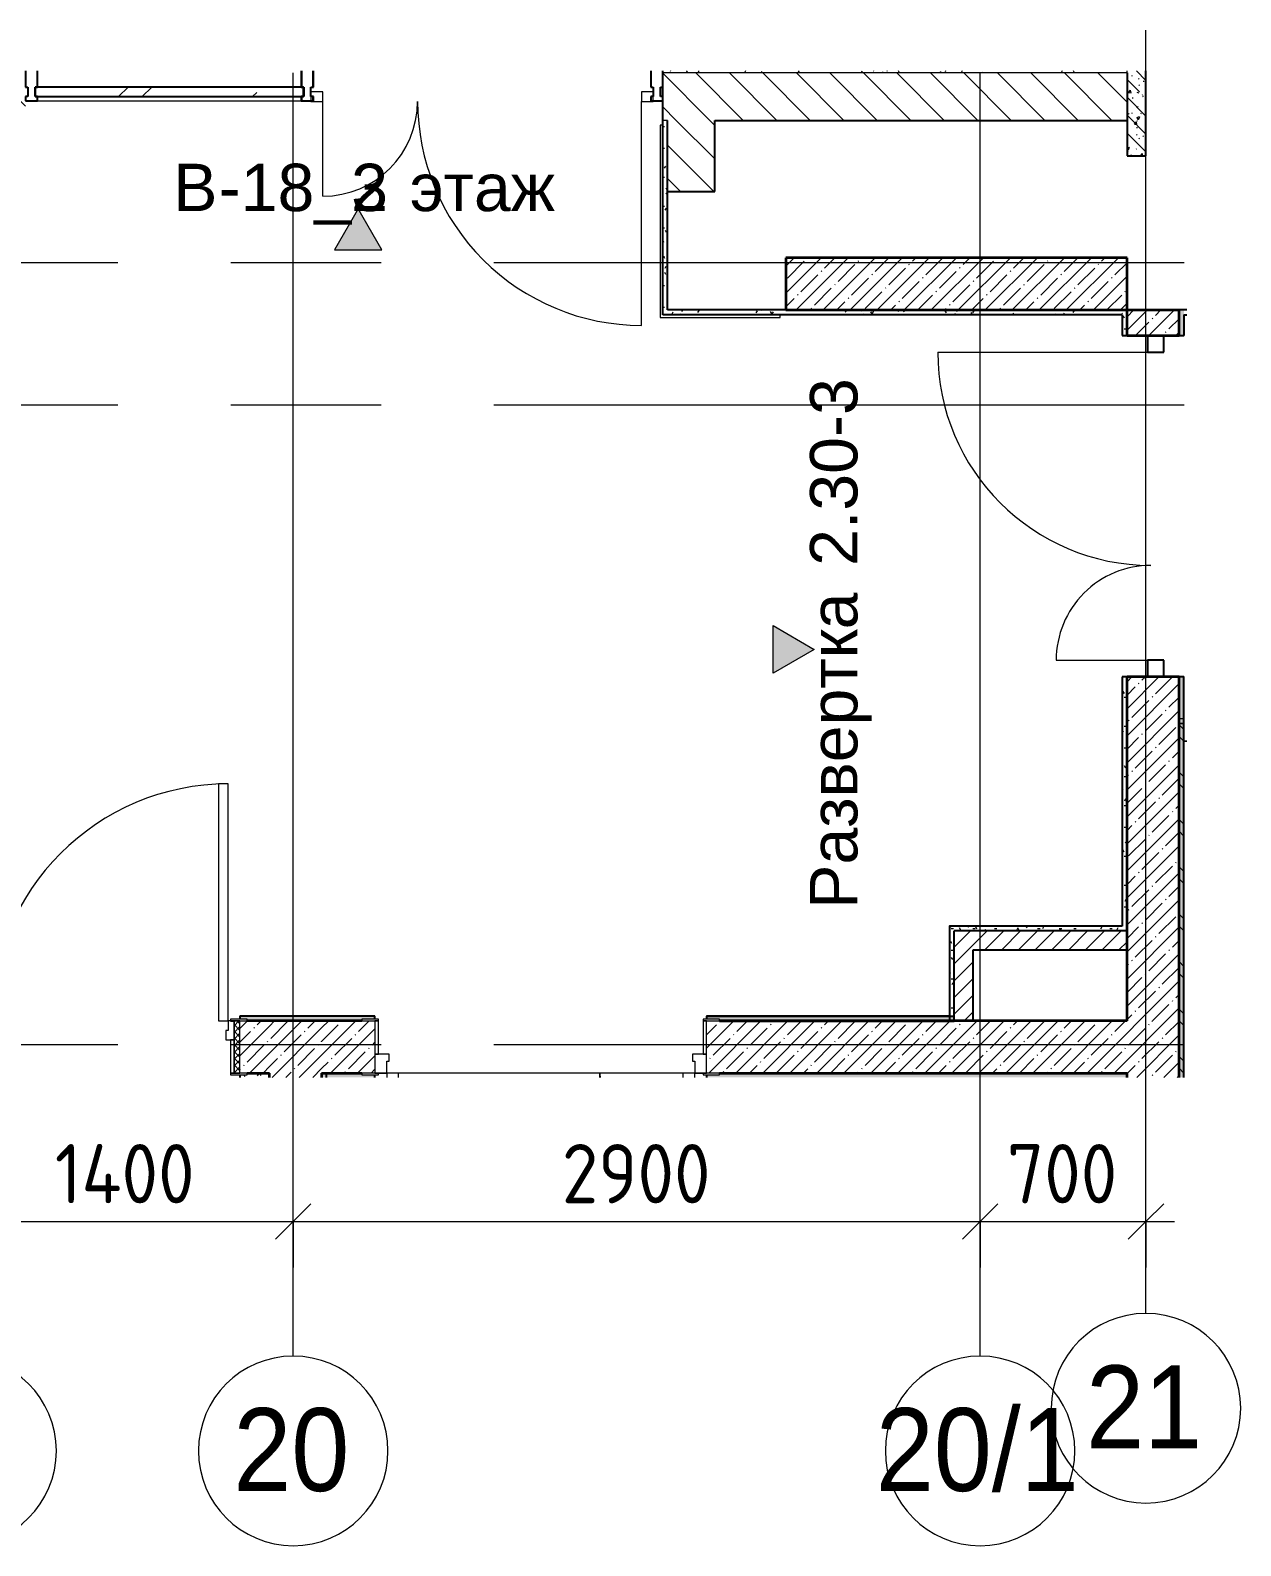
# Model space of a CAD drawing. Header units: millimetres. Extents: x 36646 to 169412, y -1987 to 12080.
# Drawn here: x 70850 to 75960, y 5686 to 12080 of the extents above; entities that cross this region are included whole.
import ezdxf

# ---------------------------------------------------------------- set-up
doc = ezdxf.new("R2010")
doc.units = ezdxf.units.MM
doc.linetypes.add('Осевая', pattern=[3175, 635, -476.25, 1587.5, -476.25])
for name, color, linetype, lineweight in [('A-ANNO-DIMS', 7, 'Continuous', 9), ('A-ANNO-DIMS-100', 7, 'Continuous', 9), ('A-DOOR', 7, 'Continuous', 9), ('A-DOOR-1', 7, 'Continuous', 13), ('A-DOOR-FRAM', 7, 'Continuous', 13), ('A-DOOR-FRAM-1', 7, 'Continuous', 9), ('A-GLAZ-CURT', 7, 'Continuous', 9), ('A-GLAZ-CURT-1', 7, 'Continuous', 25), ('A-GLAZ-CWMG', 7, 'Continuous', 9), ('A-GLAZ-CWMG-1', 7, 'Continuous', 25), ('A-WALL', 7, 'Continuous', 9), ('G-ANNO-SYMB', 7, 'Continuous', 9), ('I-FURN', 7, 'Continuous', 9), ('I-WALL', 7, 'Continuous', 9), ('S-STRS-MBND', 7, 'Continuous', 9), ('Оси', 7, 'Continuous', 9), ('Оси-1', 7, 'Continuous', 20), ('Оси-2', 7, 'Осевая', 9)]:
    doc.layers.add(name, color=color, linetype=linetype, lineweight=lineweight)
for name, color, linetype, lineweight, true_color in [('A-WALL-1', 7, 'Continuous', 25, 0x3c3c3c), ('A-WALL-2', 7, 'Continuous', 35, 0x3c3c3c), ('A-WALL-FNSH-1', 7, 'Continuous', 13, 0x3c3c3c), ('I-FURN-1', 7, 'Continuous', 9, 0xf0f0f0)]:
    doc.layers.add(name, color=color, linetype=linetype, lineweight=lineweight, true_color=true_color)
doc.styles.add('Arial', font='arial.ttf', dxfattribs={"width": 0.9, "height": 350})
doc.styles.add('Arial_1', font='arial.ttf', dxfattribs={"height": 200})
doc.styles.add('ISOCPEUR', font='isocpeur.ttf', dxfattribs={"width": 0.9, "height": 250})
doc.dimstyles.new('ISO-2_5_0_9К_БОЛЬШОЙ', dxfattribs={"dimscale": 304.8, "dimtxt": 248.995294, "dimasz": 0.492126, "dimexe": 0.393701, "dimexo": 0.984252, "dimgap": 0, "dimtad": 1, "dimdec": 0, "dimrnd": 10, "dimzin": 0, "dimdsep": 46, "dimtxsty": 'ISOCPEUR', "dimblk1": 'OBLIQUE', "dimblk2": 'OBLIQUE', "dimsah": 1, "dimcen": 0.09, "dimdle": 0.393701, "dimazin": 0, "dimtfac": 1, "dimtdec": 4, "dimtix": 1, "dimtmove": 0, "dimatfit": 3, "dimfxl": 1, "dimtvp": 1, "dimtolj": 1, "dimtzin": 0, "dimarcsym": 2})
pattern_1 = [(45, (0, 0), (-57.02463, 57.02463), []), (45, (57.025, 0), (-57.02463, 57.02463), [100.806, -20.161, 3.353, -16.808])]
pattern_2 = [(135, (0, 0), (-70.71068, -70.71068), [])]
pattern_3 = [(45, (0, 0), (-35.35534, 35.35534), [])]
pattern_4 = [(0, (0, 0), (121.92, 30.48), [10.058, -81.382, 10.058, -81.382, -487.68]), (0, (0, 0), (121.92, 30.48), [-182.88, 10.058, -172.822, 10.058, -81.382, -213.36]), (0, (0, 0), (121.92, 30.48), [-457.2, 10.058, -50.902, 10.058, -142.342]), (120, (45.72, 15.24), (-87.356454, 90.345817), [10.058, -81.382, 10.058, -81.382, -487.68]), (120, (45.72, 15.24), (-87.356454, 90.345817), [-182.88, 10.058, -172.822, 10.058, -81.382, -213.36]), (120, (45.72, 15.24), (-87.356454, 90.345817), [-457.2, 10.058, -50.902, 10.058, -142.342]), (240, (60.96, 76.2), (-34.563546, -120.825817), [10.058, -81.382, 10.058, -81.382, -487.68]), (240, (60.96, 76.2), (-34.563546, -120.825817), [-182.88, 10.058, -172.822, 10.058, -81.382, -213.36]), (240, (60.96, 76.2), (-34.563546, -120.825817), [-457.2, 10.058, -50.902, 10.058, -142.342])]

# ---------------------------------------------------------------- blocks, each defined once
blk = doc.blocks.new('110_Дверь_СКБ_1Ст_Внутренняя1 - Д-4_1 1100x2100h_ОО_туалет для мальч_ и дев_-32102845-План разверток пом_ 2_30_ Этаж 2')
at = {"layer": 'A-DOOR'}
h = blk.add_hatch(dxfattribs=at)
h.set_pattern_fill('FP_5', color=256, style=0, pattern_type=2)
h.set_pattern_definition([(135, (1751.41, 174.685), (-14.14214, -14.14214), []), (225, (1751.41, 174.685), (14.14214, -14.14214), [])])
h.paths.add_polyline_path([(562.5, -110), (562.5, 110), (537.5, 110), (537.5, -110)])
at = {"layer": 'A-DOOR-FRAM-1'}
h = blk.add_hatch(dxfattribs=at)
h.set_pattern_fill('FP_6', color=256, style=0, pattern_type=2)
h.set_pattern_definition([(45, (-371.384, 174.685), (-14.1421, 14.1421), []), (135, (-371.384, 174.685), (-14.1421, -14.1421), [])])
h.paths.add_polyline_path([(-512.5, -110), (-512.5, 110), (-537.5, 110), (-537.5, -110)])
at = {"layer": 'A-DOOR'}
blk.add_arc((512.5, 110), 1000, 90, 180, dxfattribs=at)
at = {"layer": 'A-DOOR-1'}
for p, q in [((512.5, 1110), (472.5, 1110)), ((472.5, 1110), (472.5, 110)), ((512.5, 110), (512.5, 1110)), ((472.5, 110), (512.5, 110))]:
    blk.add_line(p, q, dxfattribs=at)
at = {"layer": 'A-DOOR-FRAM'}
for p, q in [((-497.5, 118), (-567.5, 118)), ((-567.5, 118), (-567.5, 110)), ((-567.5, 110), (-497.5, 110)), ((-512.5, 110), (-537.5, 110)), ((-537.5, 110), (-537.5, -110)), ((-487.5, 110), (-512.5, 110)), ((-512.5, 110), (-512.5, 30)), ((-512.5, -110), (-512.5, 110)), ((-497.5, 110), (-512.5, 110)), ((-512.5, 110), (-512.5, 109)), ((-512.5, 109), (-497.5, 109)), ((-497.5, 110), (-497.5, 118)), ((-497.5, 109), (-497.5, 110)), ((-487.5, 70), (-487.5, 110)), ((-477.5, 70), (-487.5, 70)), ((-477.5, 30), (-477.5, 70)), ((512.5, 70), (502.5, 70)), ((502.5, 70), (502.5, 30)), ((512.5, 110), (512.5, 70)), ((537.5, 110), (512.5, 110)), ((592.5, 118), (522.5, 118)), ((522.5, 118), (522.5, 110)), ((537.5, 110), (522.5, 110)), ((522.5, 110), (522.5, 109)), ((522.5, 110), (592.5, 110)), ((522.5, 109), (537.5, 109)), ((537.5, 30), (537.5, 110)), ((562.5, 110), (537.5, 110)), ((537.5, 110), (537.5, -110)), ((537.5, 109), (537.5, 110)), ((562.5, -110), (562.5, 110)), ((592.5, 110), (592.5, 118)), ((-512.5, 30), (-477.5, 30)), ((-497.5, 30), (-512.5, 30)), ((-512.5, 30), (-512.5, -110)), ((-497.5, -110), (-497.5, 30)), ((502.5, 30), (537.5, 30)), ((537.5, 30), (522.5, 30)), ((522.5, 30), (522.5, -110)), ((537.5, -110), (537.5, 30)), ((-497.5, -110), (-567.5, -110)), ((-567.5, -110), (-567.5, -118)), ((-567.5, -118), (-497.5, -118)), ((-537.5, -110), (-512.5, -110)), ((-512.5, -110), (-497.5, -110)), ((-497.5, -118), (-497.5, -110)), ((522.5, -110), (537.5, -110)), ((592.5, -110), (522.5, -110)), ((522.5, -110), (522.5, -118)), ((522.5, -118), (592.5, -118)), ((537.5, -110), (562.5, -110)), ((592.5, -118), (592.5, -110))]:
    blk.add_line(p, q, dxfattribs=at)
blk = doc.blocks.new('110_Дверь_СКБ_2Ст - Д-1 Лестничная клетка EIS60-24319353-План разверток пом_ 2_30_ Этаж 2')
at = {"layer": 'A-DOOR'}
for centre, radius, start, end in [((-637.5, 110), 400, 360, 2.65488), ((662.5, 110), 900, 178.82363, 180)]:
    blk.add_arc(centre, radius, start, end, dxfattribs=at)
at = {"layer": 'A-DOOR-1'}
for p, q in [((-637.5, 128.4), (-637.5, 110)), ((-587.5, 110), (-587.5, 128.4)), ((612.5, 128.4), (612.5, 110)), ((662.5, 110), (662.5, 128.4)), ((-637.5, 110), (-587.5, 110)), ((612.5, 110), (662.5, 110))]:
    blk.add_line(p, q, dxfattribs=at)
at = {"layer": 'A-DOOR-FRAM'}
for p, q in [((-672.5, 118), (-742.5, 118)), ((-742.5, 118), (-742.5, 110)), ((-742.5, 110), (-672.5, 110)), ((-637.5, 110), (-687.5, 110)), ((-687.5, 110), (-687.5, 30)), ((-672.5, 110), (-672.5, 118)), ((-637.5, 60), (-637.5, 110)), ((662.5, 110), (662.5, 60)), ((712.5, 110), (662.5, 110)), ((767.5, 118), (697.5, 118)), ((697.5, 118), (697.5, 110)), ((697.5, 110), (767.5, 110)), ((712.5, 30), (712.5, 110)), ((767.5, 110), (767.5, 118)), ((-687.5, 30), (-627.5, 30)), ((-672.5, 30), (-687.5, 30)), ((-687.5, 30), (-687.5, -110)), ((-672.5, -110), (-672.5, 30)), ((-627.5, 60), (-637.5, 60)), ((-627.5, 30), (-627.5, 60)), ((662.5, 60), (652.5, 60)), ((652.5, 60), (652.5, 30)), ((652.5, 30), (712.5, 30)), ((712.5, 30), (697.5, 30)), ((697.5, 30), (697.5, -110)), ((712.5, -110), (712.5, 30)), ((-672.5, -110), (-742.5, -110)), ((-742.5, -110), (-742.5, -118)), ((-742.5, -118), (-672.5, -118)), ((-687.5, -110), (-672.5, -110)), ((-672.5, -118), (-672.5, -110)), ((697.5, -110), (712.5, -110)), ((767.5, -110), (697.5, -110)), ((697.5, -110), (697.5, -118)), ((697.5, -118), (767.5, -118)), ((767.5, -118), (767.5, -110))]:
    blk.add_line(p, q, dxfattribs=at)
blk = doc.blocks.new('Зеркало обычное - Доска-32858947-План разверток пом_ 2_30_ Этаж 2')
at = {"layer": 'I-FURN'}
h = blk.add_hatch(dxfattribs=at)
h.set_pattern_fill('FP_12', color=256, style=0, pattern_type=2)
h.set_pattern_definition([(45, (50, 50), (-200, 0), [141.421, -141.421]), (45, (100, 50), (-200, 0), [70.711, -212.132]), (45, (50, 100), (-200, 0), [70.711, -212.132])])
h.paths.add_polyline_path([(511.6, 40), (2005, 40), (2005, 60), (511.6, 60)])
at = {"layer": 'I-FURN-1'}
for p, q in [((2005, 60), (511.6, 60)), ((2025, 60), (511.6, 60)), ((2005, 60), (511.6, 60)), ((511.6, 40), (2005, 40)), ((511.6, 40), (2025, 40)), ((511.6, 40), (2005, 40)), ((2005, 40), (2005, 60)), ((2005, 60), (2005, 40)), ((2025, 40), (2025, 60))]:
    blk.add_line(p, q, dxfattribs=at)
blk = doc.blocks.new('Прямоугольный импост - 50 x 70 мм-31927764-План разверток пом_ 2_30_ Этаж 2')
at = {"layer": 'A-GLAZ-CWMG-1'}
for p, q in [((-70, 35), (0, 35)), ((-70, -35), (-70, 35)), ((0, 35), (0, -35)), ((0, -35), (-70, -35))]:
    blk.add_line(p, q, dxfattribs=at)
blk = doc.blocks.new('Дверь_Витражная_остекление_ - ДВН_ДАО_Главный вход_1200 в свету Д-22 _п_-32403398-План разверток пом_ 2_30_ Этаж 2')
at = {"layer": 'A-DOOR'}
for p, q in [((650, 920), (650, 35)), ((-650, 420), (-650, 35))]:
    blk.add_line(p, q, dxfattribs=at)
for centre, radius, start, end in [((650, 20), 900, 90, 180), ((-650, 20), 400, 360, 90)]:
    blk.add_arc(centre, radius, start, end, dxfattribs=at)
blk = doc.blocks.new('Прямоугольный импост - 50 x 70 мм-31701779-План разверток пом_ 2_30_ Этаж 2')
at = {"layer": 'A-GLAZ-CWMG-1'}
for p, q in [((0, 35), (-70, 35)), ((-70, 35), (-70, -35)), ((0, -35), (0, 35)), ((-70, -35), (0, -35))]:
    blk.add_line(p, q, dxfattribs=at)
blk = doc.blocks.new('Прямоугольный импост - Импост структурный с накладкой - 160мм Темный-33326237-План разверток пом_ 2_30_ Этаж 2')
at = {"layer": 'A-GLAZ-CWMG-1'}
for p, q in [((-50, 40), (-50, 108.8)), ((0, 108.8), (0, 40)), ((-40, 40), (-50, 40)), ((-50, -17), (-50, 0)), ((-50, 0), (-40, 0)), ((-40, 0), (-40, 40)), ((-10, 40), (-10, 0)), ((0, 40), (-10, 40)), ((-10, 0), (0, 0)), ((0, 0), (0, -17)), ((0, -17), (-50, -17))]:
    blk.add_line(p, q, dxfattribs=at)
blk = doc.blocks.new('Дверь_Витражная_остекление_ - В-18-32468702-План разверток пом_ 2_30_ Этаж 2')
at = {"layer": 'A-DOOR'}
for p, q in [((-672.5, 965), (-672.5, 20)), ((672.5, 420), (672.5, 20))]:
    blk.add_line(p, q, dxfattribs=at)
for centre, radius, start, end in [((-672.5, 20), 945, 360, 90), ((672.5, 20), 400, 90, 180)]:
    blk.add_arc(centre, radius, start, end, dxfattribs=at)
at = {"layer": 'A-DOOR-1'}
for p, q in [((-672.5, 20), (-722.5, 20)), ((-722.5, 20), (-722.5, -20)), ((-672.5, -20), (-672.5, 20)), ((722.5, 20), (672.5, 20)), ((672.5, 20), (672.5, -20)), ((722.5, -20), (722.5, 20)), ((-722.5, -20), (-672.5, -20)), ((672.5, -20), (722.5, -20))]:
    blk.add_line(p, q, dxfattribs=at)
blk = doc.blocks.new('Системная панель - Стекло - 40мм-32468815-План разверток пом_ 2_30_ Этаж 2')
at = {"layer": 'A-GLAZ-CURT'}
h = blk.add_hatch(dxfattribs=at)
h.set_pattern_fill('FP_16', color=256, style=0, pattern_type=2)
h.set_pattern_definition([(225, (71537, 11700), (282.8427, -282.8427), [200, -600]), (225, (71737, 11800), (282.8427, -282.8427), [600, -200]), (225, (71337, 11900), (282.8427, -282.8427), [200, -600])])
h.paths.add_polyline_path([(-567, 0), (-567, -40), (567, -40), (567, 0), (357.9, 0)])
at = {"layer": 'A-GLAZ-CURT-1'}
for p, q in [((567, 0), (-567, 0)), ((-567, 0), (-567, -40)), ((567, -40), (567, 0)), ((-567, -40), (567, -40))]:
    blk.add_line(p, q, dxfattribs=at)
blk = doc.blocks.new('Прямоугольный импост - Импост структурный с накладкой - 160мм Темный-33326239-План разверток пом_ 2_30_ Этаж 2')
at = {"layer": 'A-GLAZ-CWMG-1'}
for p, q in [((-25, 40), (-25, 108.8)), ((25, 108.8), (25, 40)), ((-15, 40), (-25, 40)), ((-25, -17), (-25, 0)), ((-25, 0), (-15, 0)), ((-15, 0), (-15, 40)), ((15, 40), (15, 0)), ((25, 40), (15, 40)), ((15, 0), (25, 0)), ((25, 0), (25, -17)), ((25, -17), (-25, -17))]:
    blk.add_line(p, q, dxfattribs=at)
blk = doc.blocks.new('Прямоугольный импост - Импост структурный с накладкой - 160мм Темный-33326242-План разверток пом_ 2_30_ Этаж 2')
at = {"layer": 'A-GLAZ-CWMG-1'}
for p, q in [((-50, 108.8), (-50, 40)), ((0, 40), (0, 108.8)), ((-50, 40), (-40, 40)), ((-40, 0), (-50, 0)), ((-50, 0), (-50, -17)), ((-40, 40), (-40, 0)), ((-10, 0), (-10, 40)), ((-10, 40), (0, 40)), ((0, 0), (-10, 0)), ((0, -17), (0, 0)), ((-50, -17), (0, -17))]:
    blk.add_line(p, q, dxfattribs=at)
blk = doc.blocks.new('Прямоугольный импост - Импост структурный с накладкой - 160мм Темный-32468813-План разверток пом_ 2_30_ Этаж 2')
at = {"layer": 'A-GLAZ-CWMG'}
blk.add_line((70880, 11783), (71994, 11783), dxfattribs=at)
blk = doc.blocks.new('Прямоугольный импост - Импост структурный с накладкой - 160мм Темный-33326241-План разверток пом_ 2_30_ Этаж 2')
at = {"layer": 'A-GLAZ-CWMG-1'}
for p, q in [((-25, 40), (-25, 108.8)), ((25, 108.8), (25, 40)), ((-15, 40), (-25, 40)), ((-25, -17), (-25, 0)), ((-25, 0), (-15, 0)), ((-15, 0), (-15, 40)), ((15, 40), (15, 0)), ((25, 40), (15, 40)), ((15, 0), (25, 0)), ((25, 0), (25, -17)), ((25, -17), (-25, -17))]:
    blk.add_line(p, q, dxfattribs=at)
blk = doc.blocks.new('Ось сетки - D8-29747960-План разверток пом_ 2_30_ Этаж 2')
at = {"layer": 'Оси-1'}
for start, end in [(360, 180), (180, 360)]:
    blk.add_arc((0, 0), 4, start, end, dxfattribs=at)
blk = doc.blocks.new('Фасад - Марка фасада_Указатель-25386507-План разверток пом_ 2_30_ Этаж 2')
at = {"layer": 'G-ANNO-SYMB'}
blk.add_hatch(color=256, dxfattribs=at).paths.add_polyline_path([(-1, 0), (0, 1.732), (1, 0), (0, 0)])
for p, q in [((0, 1.732), (-1, 0)), ((1, 0), (0, 1.732)), ((-1, 0), (0, 0)), ((0, 0), (1, 0))]:
    blk.add_line(p, q, dxfattribs=at)
blk = doc.blocks.new('DIMBLOCK15-План разверток пом_ 2_30_ Этаж 2')
at = {"layer": 'A-ANNO-DIMS-100'}
for p, q in [((70560, 6859.8), (70560, 7173.8)), ((71960, 6859.8), (71960, 7173.8)), ((70560, 7053.8), (71960, 7053.8)), ((70560, 7053.8), (70560, 6859.8)), ((71960, 7053.8), (71960, 6859.8))]:
    blk.add_line(p, q, dxfattribs=at)
at = {"layer": 'A-ANNO-DIMS-100', "lineweight": 20}
for p, q in [((70560, 7053.8), (70635, 7128.8)), ((71960, 7053.8), (72035, 7128.8)), ((70560, 7053.8), (70485, 6978.8)), ((71960, 7053.8), (71885, 6978.8))]:
    blk.add_line(p, q, dxfattribs=at)
at = {"layer": 'A-ANNO-DIMS-100', "color": 0, "insert": (70953.5, 7380.4), "char_height": 250, "width": 735.494, "attachment_point": 1, "line_spacing_factor": 1.149209, "style": 'ISOCPEUR'}
blk.add_mtext('1400', dxfattribs=at)
blk = doc.blocks.new('_Oblique')
at = {"color": 0, "linetype": 'ByBlock', "lineweight": -2}
blk.add_line((-0.5, -0.5), (0.5, 0.5), dxfattribs=at)
blk = doc.blocks.new('DIMBLOCK16-План разверток пом_ 2_30_ Этаж 2')
at = {"layer": 'A-ANNO-DIMS-100'}
for p, q in [((71960, 6859.8), (71960, 7173.8)), ((74860, 6859.8), (74860, 7173.8)), ((71960, 7053.8), (74860, 7053.8)), ((71960, 7053.8), (71960, 6859.8)), ((74860, 7053.8), (74860, 6859.8))]:
    blk.add_line(p, q, dxfattribs=at)
at = {"layer": 'A-ANNO-DIMS-100', "lineweight": 20}
for p, q in [((71960, 7053.8), (72035, 7128.8)), ((74860, 7053.8), (74935, 7128.8)), ((71960, 7053.8), (71885, 6978.8)), ((74860, 7053.8), (74785, 6978.8))]:
    blk.add_line(p, q, dxfattribs=at)
at = {"layer": 'A-ANNO-DIMS-100', "color": 0, "insert": (73094, 7380.4), "char_height": 250, "width": 758.478, "attachment_point": 1, "line_spacing_factor": 1.149209, "style": 'ISOCPEUR'}
blk.add_mtext('2900', dxfattribs=at)
blk = doc.blocks.new('DIMBLOCK17-План разверток пом_ 2_30_ Этаж 2')
at = {"layer": 'A-ANNO-DIMS-100'}
for p, q in [((74860, 6859.8), (74860, 7173.8)), ((75560, 6859.8), (75560, 7173.8)), ((74860, 7053.8), (75680, 7053.8)), ((74860, 7053.8), (74860, 6859.8)), ((75560, 7053.8), (75560, 6859.8))]:
    blk.add_line(p, q, dxfattribs=at)
at = {"layer": 'A-ANNO-DIMS-100', "lineweight": 20}
for p, q in [((74860, 7053.8), (74935, 7128.8)), ((75560, 7053.8), (75635, 7128.8)), ((74860, 7053.8), (74785, 6978.8)), ((75560, 7053.8), (75485, 6978.8))]:
    blk.add_line(p, q, dxfattribs=at)
at = {"layer": 'A-ANNO-DIMS-100', "color": 0, "insert": (74973, 7380.4), "char_height": 250, "width": 568.858, "attachment_point": 1, "line_spacing_factor": 1.149209, "style": 'ISOCPEUR'}
blk.add_mtext('700', dxfattribs=at)

msp = doc.modelspace()

# ---------------------------------------------------------------- hatches: boundary and pattern name
at = {"layer": 'I-WALL'}
h = msp.add_hatch(dxfattribs=at)
h.set_pattern_fill('FP_2', color=256, style=0, pattern_type=2)
h.set_pattern_definition(pattern_2)
h.paths.add_polyline_path([(73740, 11699.9998), (75480, 11699.9998), (75480, 11899.9998), (73520, 11899.9998), (73520, 11699.9998), (73540, 11699.9998)])
h.paths.add_polyline_path([(70830, 11699.9998), (70830, 11899.9998), (70810, 11899.9998), (70810, 11699.9998)])
h.paths.add_polyline_path([(68752.6267, 11699.9998), (68754, 11699.9998), (68754, 11899.9998), (68665, 11899.9998), (68665, 11699.9998)])
h.paths.add_polyline_path([(70234, 11699.9998), (70310, 11699.9998), (70310, 11899.9998), (70234, 11899.9998)])
h = msp.add_hatch(dxfattribs=at)
h.set_pattern_fill('FP_11', color=256, style=0, pattern_type=2)
h.set_pattern_definition(pattern_4)
h.paths.add_polyline_path([(75480, 11899.9998), (75480, 11908.7619), (73520, 11908.7619), (73520, 11899.9998), (74568.7742, 11899.9998)])
h = msp.add_hatch(dxfattribs=at)
h.set_pattern_fill('FP_4', color=256, style=0, pattern_type=2)
h.set_pattern_definition([(135, (0, 0), (-75.43415, -75.43415), [106.68, -17.78, 3.556, -17.78]), (135, (0, 75.39), (-75.43415, -75.43415), []), (50, (0, 0), (127.52922, -11.15758), [13.335, -146.685]), (355, (0, 0), (-24.66966, 133.74002), [10.668, -117.348]), (100.451, (10.63, -0.93), (102.85973, 122.58178), [11.333, -124.663]), (46.184, (0, 35.56), (189.75516, -29.43036), [20.002, -220.027]), (96.636, (15.81, 33.1), (166.1822, 173.1996), [17, -186.995]), (351.184, (0, 35.56), (166.18393, 173.19757), [16.002, -176.022]), (21, (17.78, 26.67), (106.13027, -71.58603), [13.335, -146.685]), (326, (17.78, 26.67), (43.26188, 128.93175), [10.668, -117.348]), (71.451, (26.62, 20.7), (149.39198, 57.34505), [11.333, -124.663]), (37.5, (0, 0), (2.162228, 59.188357), [3.353, -112.573, 3.353, -115.773, -117.792]), (37.5, (0, 0), (2.162228, 59.188357), [-235.052, 3.353, -114.44]), (7.5, (0, 0), (46.773857, 70.12615), [3.353, -64.567, 3.353, -109.906, -44.894]), (7.5, (0, 0), (46.773857, 70.12615), [-181.178, 3.353, -41.542]), (327.5, (-39.65, 0), (94.91367, -4.010093), [3.353, -41.097, 3.353, -135.331, -184.023]), (327.5, (-39.65, 0), (94.91367, -4.010093), [-183.134, 3.353, -180.67]), (317.5, (-57.43, 0), (103.69057, 17.79882), [3.353, -54.432, 3.353, -88.748, -130.683]), (317.5, (-57.43, 0), (103.69057, 17.79882), [-149.885, 3.353, -127.33])])
h.paths.add_polyline_path([(75560, 11550), (75560, 11908.7619), (75480, 11908.7619), (75480, 11550)])
h = msp.add_hatch(dxfattribs=at)
h.set_pattern_fill('FP_11', color=256, style=0, pattern_type=2)
h.set_pattern_definition(pattern_4)
h.paths.add_polyline_path([(73540, 10900), (73540, 11699.9998), (73520, 11699.9998), (73520, 10900)])
h = msp.add_hatch(dxfattribs=at)
h.set_pattern_fill('FP_2', color=256, style=0, pattern_type=2)
h.set_pattern_definition(pattern_2)
h.paths.add_polyline_path([(73740, 11400), (73740, 11699.9998), (73540, 11699.9998), (73540, 11400)])
h = msp.add_hatch(dxfattribs=at)
h.set_pattern_fill('FP_3', color=256, style=0, pattern_type=2)
h.set_pattern_definition(pattern_1)
h.paths.add_polyline_path([(75480, 10900), (75480, 11120), (74040, 11120), (74040, 10900), (74568.7742, 10900)])
h = msp.add_hatch(dxfattribs=at)
h.set_pattern_fill('FP_11', color=256, style=0, pattern_type=2)
h.set_pattern_definition(pattern_4)
h.paths.add_polyline_path([(75459, 10880), (75460, 10880), (75460, 10900), (73520, 10900), (73520, 10880), (74568.7742, 10880)])
h = msp.add_hatch(dxfattribs=at)
h.set_pattern_fill('FP_11', color=256, style=0, pattern_type=2)
h.set_pattern_definition(pattern_4)
h.paths.add_polyline_path([(75480, 8300), (75480, 9352.2901), (75460, 9352.2901), (75460, 8300)])
h.paths.add_polyline_path([(75480, 10792.2901), (75480, 10900), (75460, 10900), (75460, 10792.2901)])
h = msp.add_hatch(dxfattribs=at)
h.set_pattern_fill('FP_3', color=256, style=0, pattern_type=2)
h.set_pattern_definition(pattern_1)
h.paths.add_polyline_path([(75700, 7900), (75700, 9352.2901), (75480, 9352.2901), (75480, 7900)])
h.paths.add_polyline_path([(75480, 10792.2901), (75700, 10792.2901), (75700, 10900), (75480, 10900)])
h = msp.add_hatch(dxfattribs=at)
h.set_pattern_fill('FP_11', color=256, style=0, pattern_type=2)
h.set_pattern_definition(pattern_4)
h.paths.add_polyline_path([(75720, 7661.5843), (75720, 9352.2901), (75700.0015, 9351.8915), (75700.0015, 7661.5843), (75706.4949, 7661.5843)])
h.paths.add_polyline_path([(75700, 10792.2901), (75720, 10792.2901), (75720, 10900), (75700, 10900)])
h = msp.add_hatch(dxfattribs=at)
h.set_pattern_fill('FP_11', color=256, style=0, pattern_type=2)
h.set_pattern_definition(pattern_4)
h.paths.add_polyline_path([(75732.0037, 10880), (75732.0037, 10900), (75720, 10900), (75720, 10880)])
h = msp.add_hatch(dxfattribs=at)
h.set_pattern_fill('FP_11', color=256, style=0, pattern_type=2)
h.set_pattern_definition(pattern_4)
h.paths.add_polyline_path([(75480, 8280), (75480, 8300), (74730, 8300), (74730, 8280), (74750, 8280)])
h = msp.add_hatch(dxfattribs=at)
h.set_pattern_fill('FP_11', color=256, style=0, pattern_type=2)
h.set_pattern_definition(pattern_4)
h.paths.add_polyline_path([(74750, 7900), (74750, 8280), (74730, 8280), (74730, 7900)])
h = msp.add_hatch(dxfattribs=at)
h.set_pattern_fill('FP_1', color=256, style=0, pattern_type=2)
h.set_pattern_definition(pattern_3)
h.paths.add_polyline_path([(74830, 7900), (74830, 8280), (74750, 8280), (74750, 7900)])
h = msp.add_hatch(dxfattribs=at)
h.set_pattern_fill('FP_1', color=256, style=0, pattern_type=2)
h.set_pattern_definition(pattern_3)
h.paths.add_polyline_path([(75480, 8200), (75480, 8280), (74830, 8280), (74830, 8200)])
h = msp.add_hatch(dxfattribs=at)
h.set_pattern_fill('FP_11', color=256, style=0, pattern_type=2)
h.set_pattern_definition(pattern_4)
h.paths.add_polyline_path([(73760, 7900), (74750, 7900), (74750, 7920), (73705, 7920), (73705, 7908), (73760, 7908), (73760, 7901.0742)])
h.paths.add_polyline_path([(71765, 7900), (72250, 7900), (72250, 7908), (72305, 7908), (72305, 7920), (71735, 7920), (71735, 7908), (71765, 7908), (71765, 7901.7391)])
h.paths.add_polyline_path([(70605, 7900), (70605, 7908), (70635, 7908), (70635, 7920), (69360.4805, 7920), (69360.4805, 7908), (69390.4805, 7908), (69390.4805, 7900)])
h.paths.add_polyline_path([(68230.4805, 7900), (68230.4805, 7908), (68260.4805, 7908), (68260.4805, 7920), (67055, 7920), (67055, 7908), (67085, 7908), (67085, 7900)])
h.paths.add_polyline_path([(65925, 7900), (65925, 7908), (65955, 7908), (65955, 7920), (59931, 7920), (59931, 7900), (64110, 7900)])
h.paths.add_polyline_path([(57120.3315, 7900), (57431, 7900), (57431, 7920), (50930, 7920), (50930, 7900), (55110, 7900)])
h.paths.add_polyline_path([(48430, 7900), (48430, 7920), (42060.9999, 7920), (42060.9999, 7900), (47814.4954, 7900)])
h.paths.add_polyline_path([(39560.9999, 7900), (39560.9999, 7920), (38739.9999, 7920), (38739.9999, 7900), (39090.2741, 7900)])
h = msp.add_hatch(dxfattribs=at)
h.set_pattern_fill('FP_3', color=256, style=0, pattern_type=2)
h.set_pattern_definition(pattern_1)
h.paths.add_polyline_path([(71765, 7680), (71860, 7680), (71860, 7900), (71735, 7900), (71735, 7680)])
h.paths.add_polyline_path([(69940, 7680), (70635, 7680), (70635, 7900), (69360.4805, 7900), (69360.4805, 7680), (69920, 7680)])
h.paths.add_polyline_path([(68260.4805, 7680), (68260.4805, 7900), (67055, 7900), (67055, 7680), (68230.4805, 7680)])
h.paths.add_polyline_path([(65955, 7680), (65955, 7900), (65910, 7900), (65910, 7680), (65925, 7680)])
h = msp.add_hatch(dxfattribs=at)
h.set_pattern_fill('FP_3', color=256, style=0, pattern_type=2)
h.set_pattern_definition(pattern_1)
h.paths.add_polyline_path([(72080, 7661.5843), (72080, 7900), (71860, 7900), (71860, 7661.5843), (71877.4276, 7661.5843)])
h = msp.add_hatch(dxfattribs=at)
h.set_pattern_fill('FP_3', color=256, style=0, pattern_type=2)
h.set_pattern_definition(pattern_1)
h.paths.add_polyline_path([(74568.7742, 7680), (75480, 7680), (75480, 7900), (73705, 7900), (73705, 7680), (73760, 7680)])
h.paths.add_polyline_path([(72080, 7680), (72305, 7680), (72305, 7900), (72080, 7900)])
h = msp.add_hatch(dxfattribs=at)
h.set_pattern_fill('FP_3', color=256, style=0, pattern_type=2)
h.set_pattern_definition(pattern_1)
h.paths.add_polyline_path([(75481.4523, 7661.5843), (75700, 7661.5843), (75700, 7900), (75480, 7900), (75480, 7661.5843)])
h = msp.add_hatch(dxfattribs=at)
h.set_pattern_fill('FP_11', color=256, style=0, pattern_type=2)
h.set_pattern_definition(pattern_4)
h.paths.add_polyline_path([(71860, 7661.5843), (71860, 7680), (71765, 7680), (71765, 7672), (71735, 7672), (71735, 7661.5843), (71858.4157, 7661.5843)])
h.paths.add_polyline_path([(70455.4472, 7661.5843), (70635, 7661.5843), (70635, 7672), (70605, 7672), (70605, 7680), (70420, 7680), (70420, 7661.5843), (70438.4157, 7661.5843)])
h = msp.add_hatch(dxfattribs=at)
h.set_pattern_fill('FP_11', color=256, style=0, pattern_type=2)
h.set_pattern_definition(pattern_4)
h.paths.add_polyline_path([(75480, 7661.5843), (75480, 7680), (73760, 7679.3732), (73760, 7672), (73705, 7672), (73705, 7661.5843), (75461.5843, 7661.5843)])
h.paths.add_polyline_path([(72288.7606, 7661.5843), (72305, 7661.5843), (72305, 7672), (72250, 7672), (72250, 7680), (72080, 7680), (72080, 7661.5843), (72250, 7661.5843)])
h = msp.add_hatch(dxfattribs=at)
h.set_pattern_fill('FP_11', color=256, style=0, pattern_type=2)
h.set_pattern_definition(pattern_4)
h.paths.add_polyline_path([(72100, 7661.5843), (72100, 7680), (72080, 7680), (72080, 7661.5843)])

# ---------------------------------------------------------------- linework, layer by layer
at = {"layer": 'A-WALL'}
for p, q in [((75480, 11899.9998), (73520, 11899.9998)), ((75480, 11899.9998), (75480, 11908.7619)), ((73540, 11699.9998), (73520, 11699.9998)), ((74015.19, 10879.5), (74015.19, 10879)), ((72080, 7921), (72080, 7920))]:
    msp.add_line(p, q, dxfattribs=at)
at = {"layer": 'A-WALL-1'}
for p, q in [((73520, 10880), (73520, 11908.7619)), ((75480, 11899.9998), (75480, 11550)), ((75560, 11550), (75560, 11908.7619)), ((73540, 10900), (73540, 11699.9998)), ((73740, 11699.9998), (75480, 11699.9998)), ((73740, 11400), (73740, 11699.9998)), ((75480, 11550), (75560, 11550)), ((73540, 11400), (73740, 11400)), ((75460, 10880), (73520, 10880)), ((74040, 10900), (73540, 10900)), ((75460, 10880), (75460, 10792.2901)), ((75732.0037, 10900), (75700, 10900)), ((75720, 10880), (75732.0037, 10880)), ((75720, 10880), (75720, 10792.2901)), ((75460, 10792.2901), (75480, 10792.2901)), ((75700, 10792.2901), (75720, 10792.2901)), ((75480, 9352.2901), (75460, 9352.2901)), ((75460, 9352.2901), (75460, 8300)), ((75720, 9352.2901), (75700, 9352.2901)), ((75720, 7661.5843), (75720, 9352.2901)), ((74730, 8300), (74730, 7900)), ((75460, 8300), (74730, 8300)), ((75480, 8280), (74750, 8280)), ((74750, 7900), (74750, 8280)), ((74830, 7900), (74830, 8200)), ((74830, 8200), (75480, 8200)), ((71735, 7920), (71735, 7908)), ((72305, 7920), (71735, 7920)), ((71860, 7900), (72250, 7900)), ((72305, 7908), (72305, 7920)), ((73705, 7920), (73705, 7908)), ((73705, 7920), (74750, 7920)), ((72100, 7661.5843), (72100, 7680)), ((71735, 7672), (71735, 7661.5843)), ((72305, 7661.5843), (72305, 7672)), ((73705, 7672), (73705, 7661.5843))]:
    msp.add_line(p, q, dxfattribs=at)
at = {"layer": 'A-WALL-2'}
for p, q in [((75480, 11120), (74040, 11120)), ((74040, 11120), (74040, 10900)), ((75480, 10792.2901), (75480, 11120)), ((74040, 10900), (75700, 10900)), ((75700, 10792.2901), (75700, 10900)), ((75480, 10792.2901), (75700, 10792.2901)), ((75700, 9352.2901), (75480, 9352.2901)), ((75480, 7900), (75480, 9352.2901)), ((75700, 7661.5843), (75700, 9352.2901)), ((71860, 7900), (71765, 7900)), ((72250, 7900), (71860, 7900)), ((75480, 7900), (73760, 7900)), ((73760, 7900), (74750, 7900)), ((71765, 7680), (71860, 7680)), ((71860, 7661.5843), (71860, 7680)), ((72080, 7680), (72250, 7680)), ((72080, 7680), (72080, 7661.5843)), ((73760, 7680), (75480, 7680)), ((75480, 7661.5843), (75480, 7680))]:
    msp.add_line(p, q, dxfattribs=at)
at = {"layer": 'A-WALL-FNSH-1'}
for p, q in [((73520, 11679.9998), (73509, 11679.9998)), ((73509, 11679.9998), (73509, 10868.5)), ((73520, 10879.5), (73520, 10880)), ((74015.19, 10879.5), (73520, 10879.5)), ((74015.19, 10880), (74015.19, 10879.5)), ((74015.19, 10879), (75459, 10879)), ((74015.19, 10868.5), (74015.19, 10879)), ((75459, 10879), (75459, 10792.2901)), ((75721, 10879), (75732.0037, 10879)), ((75721, 10792.2901), (75721, 10879)), ((73509, 10868.5), (74015.19, 10868.5)), ((75459, 10792.2901), (75460, 10792.2901)), ((75720, 10792.2901), (75721, 10792.2901)), ((75460, 9352.2901), (75459, 9352.2901)), ((75459, 9352.2901), (75459, 8301)), ((75721, 9352.2901), (75720, 9352.2901)), ((75721, 7661.5843), (75721, 9352.2901)), ((74729, 8301), (74729, 7921)), ((74729, 8301), (75460, 8301)), ((72305, 7921), (71735, 7921)), ((71735, 7921), (71735, 7920)), ((72305, 7920), (72305, 7921)), ((74729, 7921), (73705, 7921)), ((73705, 7921), (73705, 7920))]:
    msp.add_line(p, q, dxfattribs=at)
at = {"layer": 'I-FURN-1'}
for p, q in [((75732.0037, 9080.0021), (75720.0015, 9080.0021)), ((75720.0015, 9080.0021), (75732.0037, 9080.0021))]:
    msp.add_line(p, q, dxfattribs=at)
at = {"layer": 'S-STRS-MBND'}
for p, q in [((75480, 7680), (72080, 7680)), ((72080, 7680), (72080, 7661.5843)), ((75480, 7661.5843), (75480, 7680))]:
    msp.add_line(p, q, dxfattribs=at)
at = {"layer": 'Оси'}
for p, q in [((75560, 9579.9998), (75560, 12079.9998)), ((71960, 9399.9998), (71960, 11899.9998)), ((74860, 9399.9998), (74860, 11899.9998)), ((73221, 11100), (75721, 11100)), ((73221, 10500), (75721, 10500)), ((75560, 6665.6965), (75560, 9165.6965)), ((71960, 6485.6965), (71960, 8985.6965)), ((74860, 6485.6965), (74860, 8985.6965)), ((73221, 7800), (75721, 7800))]:
    msp.add_line(p, q, dxfattribs=at)
at = {"layer": 'Оси-2'}
for p, q in [((39946.1423, 11100), (73221, 11100)), ((39946.1423, 10500), (73221, 10500)), ((75560, 9165.6965), (75560, 9579.9998)), ((71960, 8985.6965), (71960, 9399.9998)), ((74860, 8985.6965), (74860, 9399.9998)), ((39946.1423, 7800), (73221, 7800))]:
    msp.add_line(p, q, dxfattribs=at)

# ---------------------------------------------------------------- block references
at = {"layer": 'A-DOOR'}
for name, p, rotation in [('Дверь_Витражная_остекление_ - В-18-32468702-План разверток пом_ 2_30_ Этаж 2', (72757.5, 11799.9998), 180), ('Дверь_Витражная_остекление_ - ДВН_ДАО_Главный вход_1200 в свету Д-22 _п_-32403398-План разверток пом_ 2_30_ Этаж 2', (75601, 10072.2901), 89.99999999999997), ('110_Дверь_СКБ_2Ст - Д-1 Лестничная клетка EIS60-24319353-План разверток пом_ 2_30_ Этаж 2', (73017.5, 7790), 180)]:
    msp.add_blockref(name, p, dxfattribs=dict(at, rotation=rotation))
msp.add_blockref('110_Дверь_СКБ_1Ст_Внутренняя1 - Д-4_1 1100x2100h_ОО_туалет для мальч_ и дев_-32102845-План разверток пом_ 2_30_ Этаж 2', (71172.5, 7790), dxfattribs=at)
at = {"layer": 'A-GLAZ-CURT', "rotation": 180}
msp.add_blockref('Системная панель - Стекло - 40мм-32468815-План разверток пом_ 2_30_ Этаж 2', (71437, 11799.9998), dxfattribs=at)
at = {"layer": 'A-GLAZ-CWMG', "extrusion": (0, 0, -1)}
for name, p in [('Прямоугольный импост - Импост структурный с накладкой - 160мм Темный-33326237-План разверток пом_ 2_30_ Этаж 2', (-70830, 11799.9998)), ('Прямоугольный импост - Импост структурный с накладкой - 160мм Темный-33326239-План разверток пом_ 2_30_ Этаж 2', (-72019, 11799.9998)), ('Прямоугольный импост - Импост структурный с накладкой - 160мм Темный-33326241-План разверток пом_ 2_30_ Этаж 2', (-72020, 11799.9998))]:
    msp.add_blockref(name, p, dxfattribs=at)
at = {"layer": 'A-GLAZ-CWMG'}
for name, p in [('Прямоугольный импост - Импост структурный с накладкой - 160мм Темный-33326242-План разверток пом_ 2_30_ Этаж 2', (73520, 11799.9998)), ('Прямоугольный импост - Импост структурный с накладкой - 160мм Темный-32468813-План разверток пом_ 2_30_ Этаж 2', (0, 0))]:
    msp.add_blockref(name, p, dxfattribs=at)
at = {"layer": 'A-GLAZ-CWMG', "extrusion": (0, 0, -1), "rotation": 90.00000000000004}
msp.add_blockref('Прямоугольный импост - 50 x 70 мм-31927764-План разверток пом_ 2_30_ Этаж 2', (-75601, 10792.2901), dxfattribs=at)
at = {"layer": 'A-GLAZ-CWMG', "rotation": 269.9999999999999}
msp.add_blockref('Прямоугольный импост - 50 x 70 мм-31701779-План разверток пом_ 2_30_ Этаж 2', (75601, 9352.2901), dxfattribs=at)
at = {"layer": 'G-ANNO-SYMB', "xscale": 99.99999999999993, "yscale": 99.99999999999993, "zscale": 99.99999999999993}
msp.add_blockref('Фасад - Марка фасада_Указатель-25386507-План разверток пом_ 2_30_ Этаж 2', (72234.4751, 11153.2029), dxfattribs=at)
msp.add_blockref('Фасад - Марка фасада_Указатель-25386507-План разверток пом_ 2_30_ Этаж 2', (72234.4751, 11153.2029), dxfattribs=at)
at = {"layer": 'G-ANNO-SYMB', "extrusion": (0, 0, -1), "xscale": 99.99999999999993, "yscale": 99.99999999999993, "zscale": 99.99999999999993, "rotation": 90.00000000000001}
msp.add_blockref('Фасад - Марка фасада_Указатель-25386507-План разверток пом_ 2_30_ Этаж 2', (-73986.0007, 9467.9364), dxfattribs=at)
at = {"layer": 'I-FURN-1', "rotation": 89.9999999999998}
msp.add_blockref('Зеркало обычное - Доска-32858947-План разверток пом_ 2_30_ Этаж 2', (75760.0015, 7150.0021), dxfattribs=at)
at = {"layer": 'Оси-1', "xscale": 99.99999999999993, "yscale": 99.99999999999993, "zscale": 99.99999999999993}
for p in [(75560, 6265.6965), (70560, 6085.6965), (71960, 6085.6965), (74860, 6085.6965)]:
    msp.add_blockref('Ось сетки - D8-29747960-План разверток пом_ 2_30_ Этаж 2', p, dxfattribs=at)

# ---------------------------------------------------------------- texts
at = {"layer": 'G-ANNO-SYMB', "char_height": 200, "attachment_point": 1, "style": 'Arial_1'}
for s, insert, width in [('\\fArial|b0|i0|c204|p34|;В', (71453.6861, 11517.0277), 232.489375), ('\\fArial|b0|i0|c204|p34|;В', (71453.6861, 11517.0277), 232.489375), ('-18_2 ', (71645.509, 11517.0277), 978.05875), ('-18_3 ', (71645.509, 11517.0277), 978.05875), ('этаж', (72452.4882, 11517.0277), 761.603125), ('этаж', (72452.4882, 11517.0277), 761.603125)]:
    msp.add_mtext(s, dxfattribs=dict(at, insert=insert, width=width))
at = {"layer": 'G-ANNO-SYMB', "char_height": 200, "attachment_point": 1, "rotation": 90, "style": 'Arial_1'}
for s, insert, width in [(' 2.30-3', (74141.763, 9742.3661), 1074.26125), ('Развертка', (74141.763, 8373.1474), 1659.493125)]:
    msp.add_mtext(s, dxfattribs=dict(at, insert=insert, width=width))
at = {"layer": 'Оси', "char_height": 350, "attachment_point": 1, "style": 'Arial'}
for s, insert, width in [('21', (75307.384, 6446.3431), 606.07575), ('20', (71707.384, 6266.3431), 606.07575), ('20/1', (74419.734, 6266.3431), 1060.632562)]:
    msp.add_mtext(s, dxfattribs=dict(at, insert=insert, width=width))

# ---------------------------------------------------------------- dimensions: what is measured, and where the dimension line sits
at = {"layer": 'A-ANNO-DIMS'}
for base, p1, p2, override, picture, middle in [((71960, 7053.756), (70560, 7159.822), (71960, 7159.822), {"dimpost": '<>', "dimfxl": 1400}, 'DIMBLOCK15-План разверток пом_ 2_30_ Этаж 2', (71260, 7178.756)), ((74860, 7053.756), (71960, 7159.822), (74860, 7159.822), {"dimpost": '<>', "dimfxl": 2900}, 'DIMBLOCK16-План разверток пом_ 2_30_ Этаж 2', (73410, 7178.756)), ((75560, 7053.756), (74860, 7159.822), (75560, 7159.822), {"dimpost": '<>', "dimfxl": 700}, 'DIMBLOCK17-План разверток пом_ 2_30_ Этаж 2', (75210, 7178.756))]:
    dim = msp.add_linear_dim(base=base, p1=p1, p2=p2, dimstyle='ISO-2_5_0_9К_БОЛЬШОЙ', override=override, dxfattribs=at)
    dim.commit()
    dim.dimension.update_dxf_attribs({"geometry": picture, "text_midpoint": middle})

doc.saveas('drawing.dxf')
